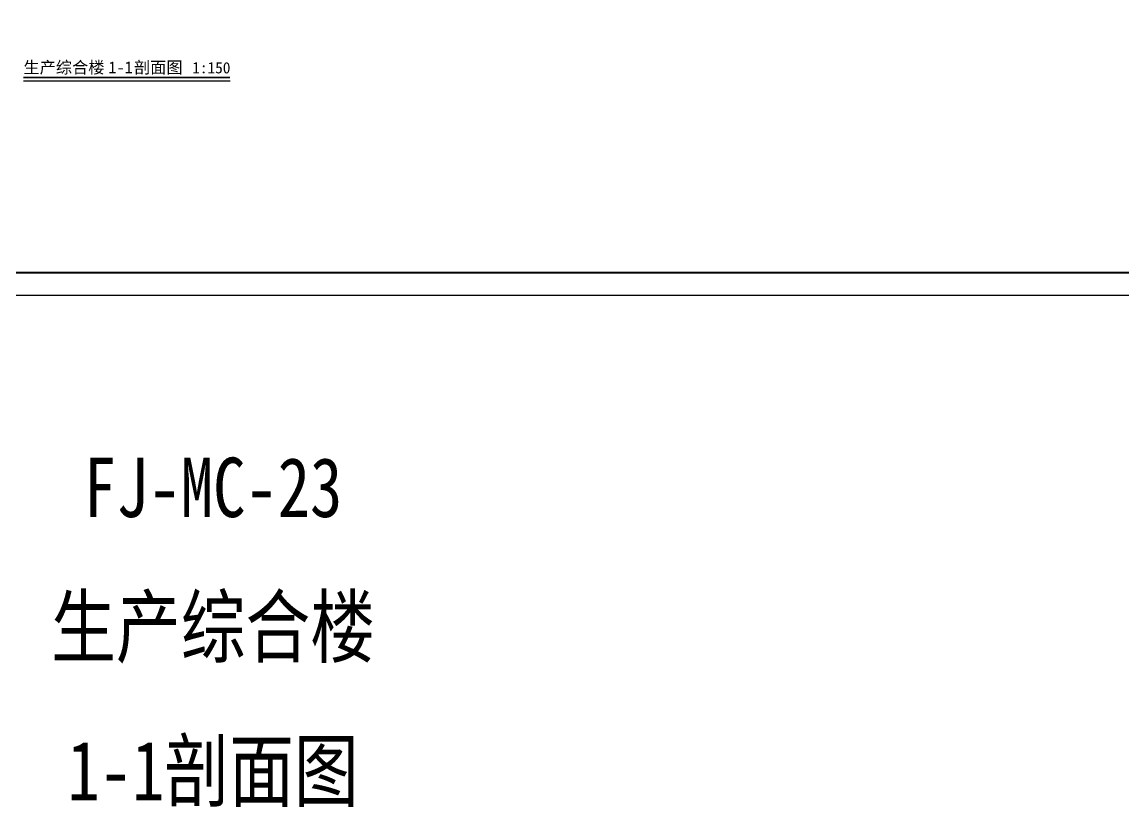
# Model space of a CAD drawing. Header units: millimetres. Extents: x 500457 to 783861, y -293369 to -162148.
# Drawn here: x 569628 to 643065, y -293369 to -241027 of the extents above; entities that cross this region are included whole.
import ezdxf
from ezdxf.enums import TextEntityAlignment as Align

# ---------------------------------------------------------------- set-up
doc = ezdxf.new("R2010")
doc.units = ezdxf.units.MM
doc.header["$LTSCALE"] = 1000
for name, color, linetype in [('A-ANNO-SYMB', 3, 'Continuous'), ('PUB_TEXT', 7, 'Continuous'), ('PUB_TITLE', 4, 'Continuous'), ('WALL', 255, 'Continuous')]:
    doc.layers.add(name, color=color, linetype=linetype)
doc.styles.add('-黑体', font='simhei.ttf', dxfattribs={"width": 0.8})
doc.styles.add('_TCH_DYN', font='')
doc.styles.get('_TCH_DYN').set_extended_font_data('SimSun')

# ---------------------------------------------------------------- blocks, each defined once
blk = doc.blocks.new('A$C3da97e60')
at = {"layer": 'PUB_TITLE'}
blk.add_lwpolyline([(-157435, 0), (0, 0), (0, 89100), (-157435, 89100)], close=True, dxfattribs=at)
at = {"layer": 'PUB_TITLE', "const_width": 150}
blk.add_lwpolyline([(-153685, 1500), (-1500, 1500), (-1500, 87600), (-153685, 87600)], close=True, dxfattribs=at)

msp = doc.modelspace()

# ---------------------------------------------------------------- linework, layer by layer
at = {"layer": 'A-ANNO-SYMB', "const_width": 105}
msp.add_lwpolyline([(569721.7, -244731.1), (583505.2, -244731.1)], dxfattribs=at)
at = {"layer": 'A-ANNO-SYMB'}
msp.add_lwpolyline([(569721.7, -244941.1), (583505.2, -244941.1)], dxfattribs=at)

# ---------------------------------------------------------------- block references
at = {"layer": 'WALL', "color": 0}
msp.add_blockref('A$C3da97e60', (657892, -259240.7), dxfattribs=at)

# ---------------------------------------------------------------- texts
at = {"layer": 'PUB_TEXT', "style": '_TCH_DYN'}
for s, p in [('生产综合楼', (569721.7, -244451.2)), ('1-1', (575392.6, -244451.2)), ('剖面图', (577093.9, -244451.2))]:
    msp.add_text(s, height=793.04, dxfattribs=at).set_placement(p)
at = {"layer": 'PUB_TEXT'}
msp.add_text('1:150', height=750, dxfattribs=at).set_placement((580980.2, -244451.2))
at = {"layer": 'PUB_TEXT', "style": '-黑体', "width": 0.8}
for s, p in [('FJ-MC-23', (582372.4, -274036.4)), ('生产综合楼', (582372.4, -283333.8)), ('1-1剖面图', (582372.4, -292936.8))]:
    msp.add_text(s, height=3960.2, dxfattribs=at).set_placement(p, align=Align.CENTER)

doc.saveas('drawing.dxf')
